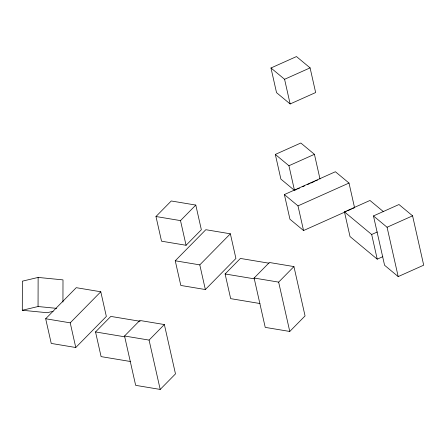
<?xml version="1.0" encoding="UTF-8"?>
<svg xmlns="http://www.w3.org/2000/svg" width="446" height="446" viewBox="0 0 446 446"><rect width="100%" height="100%" fill="white"/><g stroke="black" fill="none" stroke-linecap="round" stroke-linejoin="round"><path stroke-width="0.67" d="M53.08 311.314L47.17 312.718L22.3 310.265L22.372 281.17L38.127 277.429L62.998 279.882L62.942 302.048M22.3 310.265L38.055 306.525L38.127 277.429M45.676 318.756L76.249 287.681L100.785 291.768L106.349 316.437L75.775 347.512L51.24 343.426L45.676 318.756L70.217 322.843L100.785 291.768M155.972 216.516L171.253 200.979L195.794 205.071L201.352 229.74L186.066 245.278L161.53 241.186L155.972 216.516L180.507 220.608L195.794 205.071M130.399 361.5L101.091 356.616L95.533 331.947L110.814 316.409L140.128 321.293M175.25 260.782L205.823 229.707L230.359 233.799L235.923 258.468L205.35 289.543L180.814 285.451L175.25 260.782L199.791 264.874L230.359 233.799M124.54 336.005L139.821 320.468L164.362 324.554L175.484 373.893L160.198 389.43L135.656 385.344L124.54 336.005L149.075 340.092L164.362 324.554M259.973 303.531L230.666 298.642L225.107 273.972L240.388 258.435L269.016 263.207M254.114 278.036L269.395 262.499L293.936 266.585L305.058 315.924L289.772 331.462L265.231 327.375L254.114 278.036L278.65 282.123L293.936 266.585M270.973 67.982L296.478 56.57L310.087 67.876L315.651 92.545L290.14 103.957L276.531 92.651L270.973 67.982L284.581 79.288L290.14 103.957M284.581 79.288L310.087 67.876M275.321 154.422L288.93 165.734L294.488 190.403L280.88 179.091L275.321 154.422L300.827 143.01L314.436 154.322L319.999 178.991M288.93 165.734L314.436 154.322M346.375 211.382L303.553 230.543L289.945 219.231L284.381 194.562L335.398 171.738L349.006 183.05L354.564 207.719L352.675 208.561M295.113 190.124L296.356 189.567M297.599 189.009L299.467 188.173M302.578 186.785L304.445 185.949M307.556 184.555L309.424 183.719M310.667 183.167L314.397 181.494M315.64 180.937L317.507 180.1M284.381 194.562L297.989 205.874L349.006 183.05M382.835 256.662L377.232 259.165L350.015 236.547L344.457 211.878L369.963 200.466L383.304 211.555M347.635 210.819L351.415 209.124M373.464 215.936L398.969 204.524L412.583 215.836L423.7 265.175L398.194 276.587L384.586 265.275L373.464 215.936L387.072 227.248L398.194 276.587M387.072 227.248L412.583 215.836M344.457 211.878L371.674 234.501L377.277 231.992M38.055 306.525L56.709 308.364M225.107 273.972L254.415 278.861M95.533 331.947L124.841 336.83M371.674 234.501L377.232 259.165M297.989 205.874L303.553 230.543M278.65 282.123L289.772 331.462M199.791 264.874L205.35 289.543M180.507 220.608L186.066 245.278M149.075 340.092L160.198 389.43M70.217 322.843L75.775 347.512"/></g></svg>
